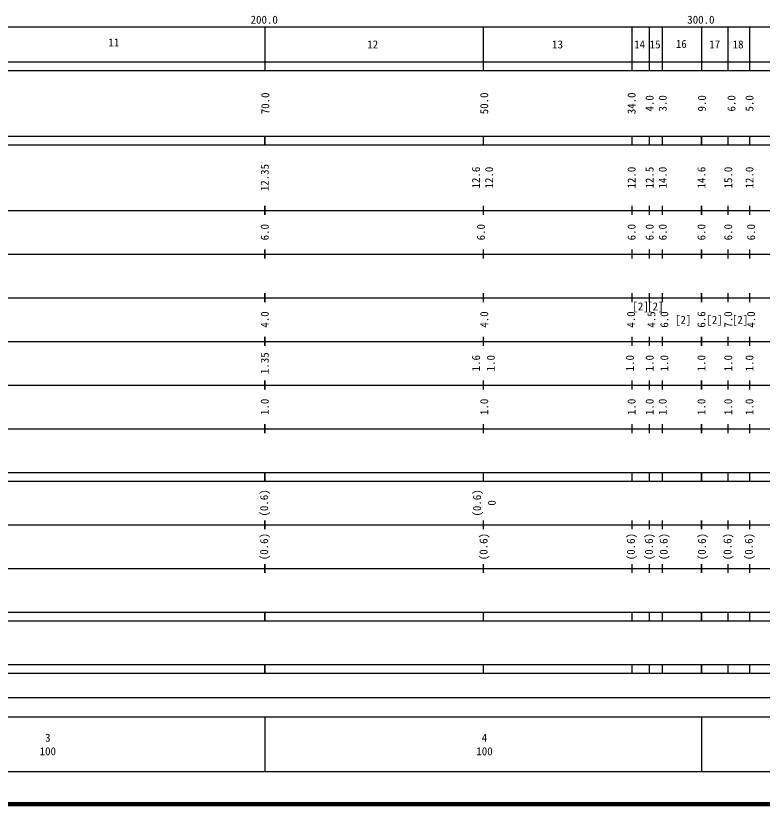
# Model space of a CAD drawing. Units: millimetres at full size, sheet at 1:1000; details may follow other scales. Extents: x 40000 to 680000, y 20000 to 380000.
# Drawn here: x 210945 to 381890, y 20000 to 200558 of the extents above; entities that cross this region are included whole.
import ezdxf
from ezdxf.enums import TextEntityAlignment as Align

# ---------------------------------------------------------------- set-up
doc = ezdxf.new("R2010")
doc.units = ezdxf.units.MM
doc.header["$LTSCALE"] = 1000
doc.layers.add('M-TTL', color=2, linetype='Continuous', lineweight=140)
doc.layers.add('M-TTL-BAND', color=7, linetype='Continuous', lineweight=25)
doc.styles.add('ＭＳ ゴシック', font='')
doc.styles.get('ＭＳ ゴシック').set_extended_font_data('MS Gothic')

msp = doc.modelspace()

# ---------------------------------------------------------------- linework, layer by layer
at = {"layer": 'M-TTL'}
msp.add_line((40000, 20000), (680000, 20000), dxfattribs=at)
at = {"layer": 'M-TTL-BAND'}
for p, q in [((68000, 198000), (579000, 198000)), ((268000, 198000), (268000, 188000)), ((268000, 198000), (268000, 188000)), ((318000, 198000), (318000, 188000)), ((352000, 198000), (352000, 188000)), ((356000, 198000), (356000, 188000)), ((359000, 198000), (359000, 188000)), ((368000, 198000), (368000, 188000)), ((368000, 198000), (368000, 188000)), ((374000, 198000), (374000, 188000)), ((379000, 198000), (379000, 188000)), ((40000, 190000), (579000, 190000)), ((40000, 188000), (579000, 188000)), ((40000, 173000), (579000, 173000)), ((268000, 173000), (268000, 171000)), ((268000, 171000), (268000, 173000)), ((318000, 173000), (318000, 171000)), ((352000, 173000), (352000, 171000)), ((356000, 173000), (356000, 171000)), ((359000, 173000), (359000, 171000)), ((368000, 173000), (368000, 171000)), ((368000, 171000), (368000, 173000)), ((374000, 173000), (374000, 171000)), ((379000, 173000), (379000, 171000)), ((40000, 171000), (579000, 171000)), ((40000, 156000), (579000, 156000)), ((268000, 157000), (268000, 155000)), ((268000, 155000), (268000, 157000)), ((318000, 157000), (318000, 155000)), ((352000, 157000), (352000, 155000)), ((356000, 157000), (356000, 155000)), ((359000, 157000), (359000, 155000)), ((368000, 157000), (368000, 155000)), ((368000, 155000), (368000, 157000)), ((374000, 157000), (374000, 155000)), ((379000, 157000), (379000, 155000)), ((268000, 147000), (268000, 145000)), ((268000, 145000), (268000, 147000)), ((318000, 147000), (318000, 145000)), ((352000, 147000), (352000, 145000)), ((356000, 147000), (356000, 145000)), ((359000, 147000), (359000, 145000)), ((368000, 147000), (368000, 145000)), ((368000, 145000), (368000, 147000)), ((374000, 147000), (374000, 145000)), ((379000, 147000), (379000, 145000)), ((46000, 146000), (579000, 146000)), ((52000, 136000), (579000, 136000)), ((268000, 137000), (268000, 135000)), ((268000, 135000), (268000, 137000)), ((318000, 137000), (318000, 135000)), ((352000, 137000), (352000, 135000)), ((356000, 137000), (356000, 135000)), ((359000, 137000), (359000, 135000)), ((368000, 137000), (368000, 135000)), ((368000, 135000), (368000, 137000)), ((374000, 137000), (374000, 135000)), ((379000, 137000), (379000, 135000)), ((268000, 127000), (268000, 125000)), ((268000, 125000), (268000, 127000)), ((318000, 127000), (318000, 125000)), ((352000, 127000), (352000, 125000)), ((356000, 127000), (356000, 125000)), ((359000, 127000), (359000, 125000)), ((368000, 127000), (368000, 125000)), ((368000, 125000), (368000, 127000)), ((374000, 127000), (374000, 125000)), ((379000, 127000), (379000, 125000)), ((46000, 126000), (579000, 126000)), ((52000, 116000), (579000, 116000)), ((268000, 117000), (268000, 115000)), ((268000, 115000), (268000, 117000)), ((318000, 117000), (318000, 115000)), ((352000, 117000), (352000, 115000)), ((356000, 117000), (356000, 115000)), ((359000, 117000), (359000, 115000)), ((368000, 117000), (368000, 115000)), ((368000, 115000), (368000, 117000)), ((374000, 117000), (374000, 115000)), ((379000, 117000), (379000, 115000)), ((268000, 107000), (268000, 105000)), ((268000, 105000), (268000, 107000)), ((318000, 107000), (318000, 105000)), ((352000, 107000), (352000, 105000)), ((356000, 107000), (356000, 105000)), ((359000, 107000), (359000, 105000)), ((368000, 107000), (368000, 105000)), ((368000, 105000), (368000, 107000)), ((374000, 107000), (374000, 105000)), ((379000, 107000), (379000, 105000)), ((46000, 106000), (579000, 106000)), ((40000, 96000), (579000, 96000)), ((268000, 96000), (268000, 94000)), ((268000, 94000), (268000, 96000)), ((318000, 96000), (318000, 94000)), ((352000, 96000), (352000, 94000)), ((356000, 96000), (356000, 94000)), ((359000, 96000), (359000, 94000)), ((368000, 96000), (368000, 94000)), ((368000, 94000), (368000, 96000)), ((374000, 96000), (374000, 94000)), ((379000, 96000), (379000, 94000)), ((40000, 94000), (579000, 94000)), ((268000, 85000), (268000, 83000)), ((268000, 83000), (268000, 85000)), ((318000, 85000), (318000, 83000)), ((352000, 85000), (352000, 83000)), ((356000, 85000), (356000, 83000)), ((359000, 85000), (359000, 83000)), ((368000, 85000), (368000, 83000)), ((368000, 83000), (368000, 85000)), ((374000, 85000), (374000, 83000)), ((379000, 85000), (379000, 83000)), ((49000, 84000), (579000, 84000)), ((268000, 75000), (268000, 73000)), ((268000, 73000), (268000, 75000)), ((318000, 75000), (318000, 73000)), ((352000, 75000), (352000, 73000)), ((356000, 75000), (356000, 73000)), ((359000, 75000), (359000, 73000)), ((368000, 75000), (368000, 73000)), ((368000, 73000), (368000, 75000)), ((374000, 75000), (374000, 73000)), ((379000, 75000), (379000, 73000)), ((40000, 74000), (579000, 74000)), ((40000, 64000), (579000, 64000)), ((268000, 64000), (268000, 62000)), ((268000, 62000), (268000, 64000)), ((318000, 64000), (318000, 62000)), ((352000, 64000), (352000, 62000)), ((356000, 64000), (356000, 62000)), ((359000, 64000), (359000, 62000)), ((368000, 64000), (368000, 62000)), ((368000, 62000), (368000, 64000)), ((374000, 64000), (374000, 62000)), ((379000, 64000), (379000, 62000)), ((40000, 62000), (579000, 62000)), ((40000, 52000), (579000, 52000)), ((268000, 52000), (268000, 50000)), ((268000, 50000), (268000, 52000)), ((318000, 52000), (318000, 50000)), ((352000, 52000), (352000, 50000)), ((356000, 52000), (356000, 50000)), ((359000, 52000), (359000, 50000)), ((368000, 52000), (368000, 50000)), ((368000, 50000), (368000, 52000)), ((374000, 52000), (374000, 50000)), ((379000, 52000), (379000, 50000)), ((40000, 50000), (579000, 50000)), ((70805, 44406), (545640, 44406)), ((40000, 40000), (579000, 40000)), ((268000, 40000), (268000, 27500)), ((368000, 40000), (368000, 27500)), ((68000, 27500), (579000, 27500))]:
    msp.add_line(p, q, dxfattribs=at)

# ---------------------------------------------------------------- texts
at = {"layer": 'M-TTL-BAND', "style": 'ＭＳ ゴシック'}
for s, p in [('200.0', (267844, 198195)), ('300.0', (367844, 198195))]:
    msp.add_text(s, height=1833, dxfattribs=at).set_placement(p, align=Align.BOTTOM_CENTER)
for s, p in [('11', (233403, 194447)), ('16', (363357, 194111)), ('12', (292689, 194000)), ('13', (335016, 194000)), ('14', (353817, 194000)), ('15', (357372, 194000)), ('17', (370988, 194000)), ('18', (376373, 194000)), ('[2]', (354040, 134010)), ('[2]', (357410, 134010)), ('[2]', (363802, 130940)), ('[2]', (370975, 130940)), ('[2]', (376815, 130940)), ('3', (218288, 35238)), ('4', (318288, 35238)), ('100', (218288, 32131)), ('100', (318288, 32131))]:
    msp.add_text(s, height=1833, dxfattribs=at).set_placement(p, align=Align.MIDDLE_CENTER)
for s, p in [('70.0', (268080, 180500)), ('50.0', (318213, 180500)), ('34.0', (351964, 180500)), ('4.0', (356089, 180500)), ('3.0', (359089, 180500)), ('9.0', (368080, 180500)), ('6.0', (374840, 180500)), ('5.0', (378965, 180500)), ('12.35', (267954, 163500)), ('12.6', (316338, 163500)), ('12.0', (319338, 163500)), ('12.0', (351964, 163500)), ('12.5', (356089, 163500)), ('14.0', (359089, 163500)), ('14.6', (367954, 163500)), ('15.0', (374090, 163500)), ('12.0', (378965, 163500)), ('6.0', (267954, 151000)), ('6.0', (317463, 151000)), ('6.0', (351964, 151000)), ('6.0', (356089, 151000)), ('6.0', (359089, 151000)), ('6.0', (367954, 151000)), ('6.0', (374090, 151000)), ('6.0', (379340, 151000)), ('4.0', (267954, 131000)), ('4.0', (318213, 131000)), ('4.0', (351838, 131000)), ('4.5', (356498, 131000)), ('6.0', (359464, 131000)), ('6.6', (367954, 131000)), ('7.0', (374090, 131000)), ('4.0', (379340, 131000)), ('1.35', (267954, 121000)), ('1.6', (316338, 121000)), ('1.0', (319713, 121000)), ('1.0', (351589, 121000)), ('1.0', (356089, 121000)), ('1.0', (359464, 121000)), ('1.0', (367954, 121000)), ('1.0', (374090, 121000)), ('1.0', (378965, 121000)), ('1.0', (267954, 111000)), ('1.0', (318213, 111000)), ('1.0', (351964, 111000)), ('1.0', (356089, 111000)), ('1.0', (359089, 111000)), ('1.0', (367954, 111000)), ('1.0', (374090, 111000)), ('1.0', (378965, 111000)), ('(0.6)', (267813, 89000)), ('(0.6)', (316561, 89000)), ('0', (319936, 89000)), ('(0.6)', (267813, 79000)), ('(0.6)', (318061, 79000)), ('(0.6)', (351812, 79000)), ('(0.6)', (355937, 79000)), ('(0.6)', (359313, 79000)), ('(0.6)', (368061, 79000)), ('(0.6)', (373938, 79000)), ('(0.6)', (378813, 79000))]:
    msp.add_text(s, height=1833, rotation=90, dxfattribs=at).set_placement(p, align=Align.MIDDLE_CENTER)

doc.saveas('drawing.dxf')
